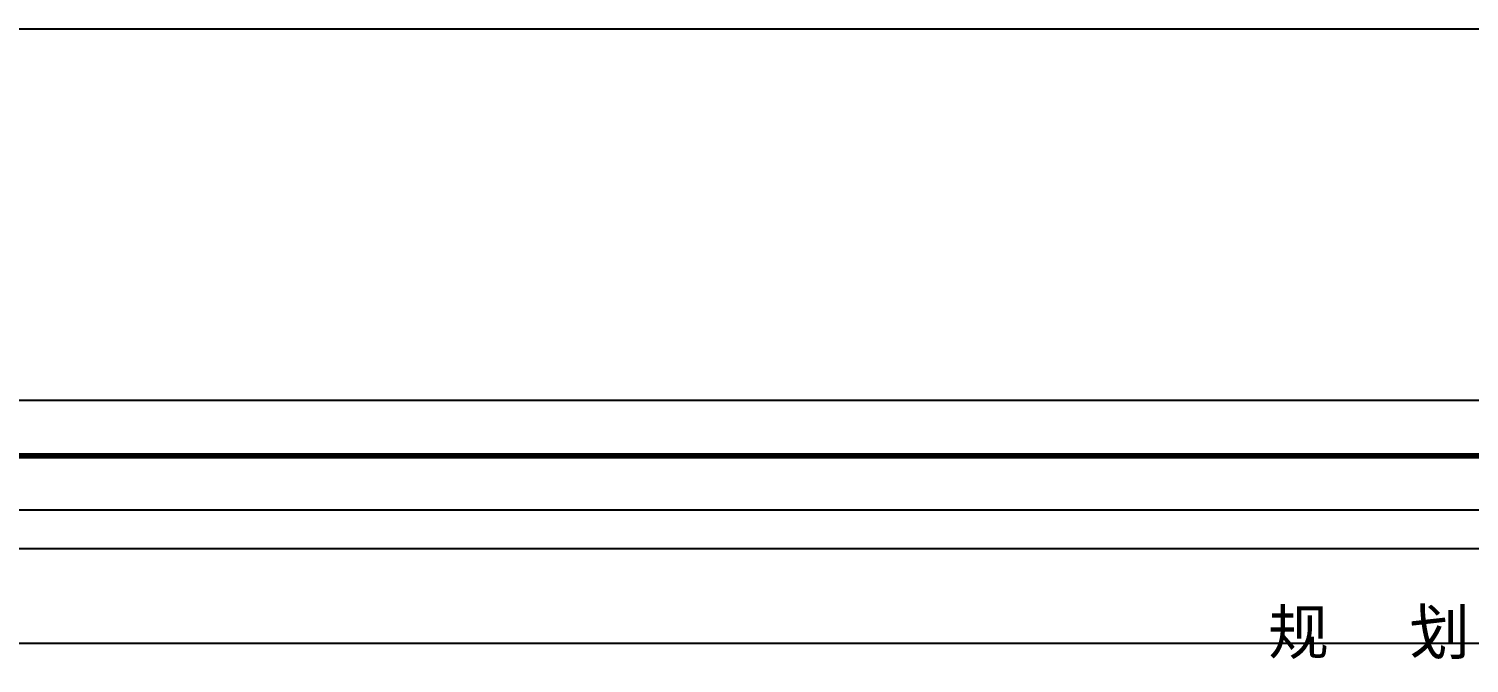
# Model space of a CAD drawing. Header units: metres. Extents: x 497246 to 997717, y 2998582 to 5998198.
# Drawn here: x 497553.9 to 497683.5, y 2999264.5 to 2999321.6 of the extents above; entities that cross this region are included whole.
import ezdxf

# ---------------------------------------------------------------- set-up
doc = ezdxf.new("R2010")
doc.units = ezdxf.units.M
doc.header["$LTSCALE"] = 1000
doc.linetypes.add('DASHDOT', pattern=[1, 0.5, -0.25, 0, -0.25])
doc.layers.get('0').update_dxf_attribs({"linetype": 'CONTINUOUS'})
for name, color, linetype in [('00-路名', 210, 'CONTINUOUS'), ('RD-中线', 1, 'DASHDOT'), ('RD-侧石线', 5, 'CONTINUOUS'), ('RD-红线', 7, 'CONTINUOUS'), ('z_图框', 7, 'CONTINUOUS')]:
    doc.layers.add(name, color=color, linetype=linetype)
doc.styles.add('正等线体', font='simhei.ttf')

msp = doc.modelspace()

# ---------------------------------------------------------------- linework, layer by layer
at = {"color": 0, "ltscale": 10}
msp.add_lwpolyline([(497245.79, 2999321.61), (498246.06, 2999321.61), (498246.06, 2998637.56), (497245.79, 2998637.56)], close=True, dxfattribs=at)
at = {"layer": 'RD-中线', "color": 6, "linetype": 'DASHDOT', "ltscale": 80}
msp.add_line((497994.3, 2999266.33), (497308.3, 2999266.33), dxfattribs=at)
at = {"layer": 'RD-侧石线', "color": 5, "ltscale": 0.1}
msp.add_line((498020.27, 2999274.83), (497495.4, 2999274.83), dxfattribs=at)
at = {"layer": 'RD-红线', "ltscale": 0.1}
msp.add_line((497491.87, 2999278.33), (498020.27, 2999278.33), dxfattribs=at)
at = {"layer": 'z_图框'}
msp.add_lwpolyline([(497485.08, 2998867.69), (498079.58, 2998867.69), (498079.58, 2999288.19), (497485.08, 2999288.19)], close=True, dxfattribs=at)
at = {"layer": 'z_图框', "const_width": 0.5}
msp.add_lwpolyline([(497497.58, 2998872.69), (498074.58, 2998872.69), (498074.58, 2999283.19), (497497.58, 2999283.19)], close=True, dxfattribs=at)

# ---------------------------------------------------------------- texts
at = {"layer": '00-路名', "color": 0, "linetype": 'Continuous', "char_height": 4, "width": 718.7944, "attachment_point": 1, "style": '正等线体'}
for s, insert in [('规', (497665.38, 2999269.35)), ('划', (497678.07, 2999269.35))]:
    msp.add_mtext(s, dxfattribs=dict(at, insert=insert))

doc.saveas('drawing.dxf')
